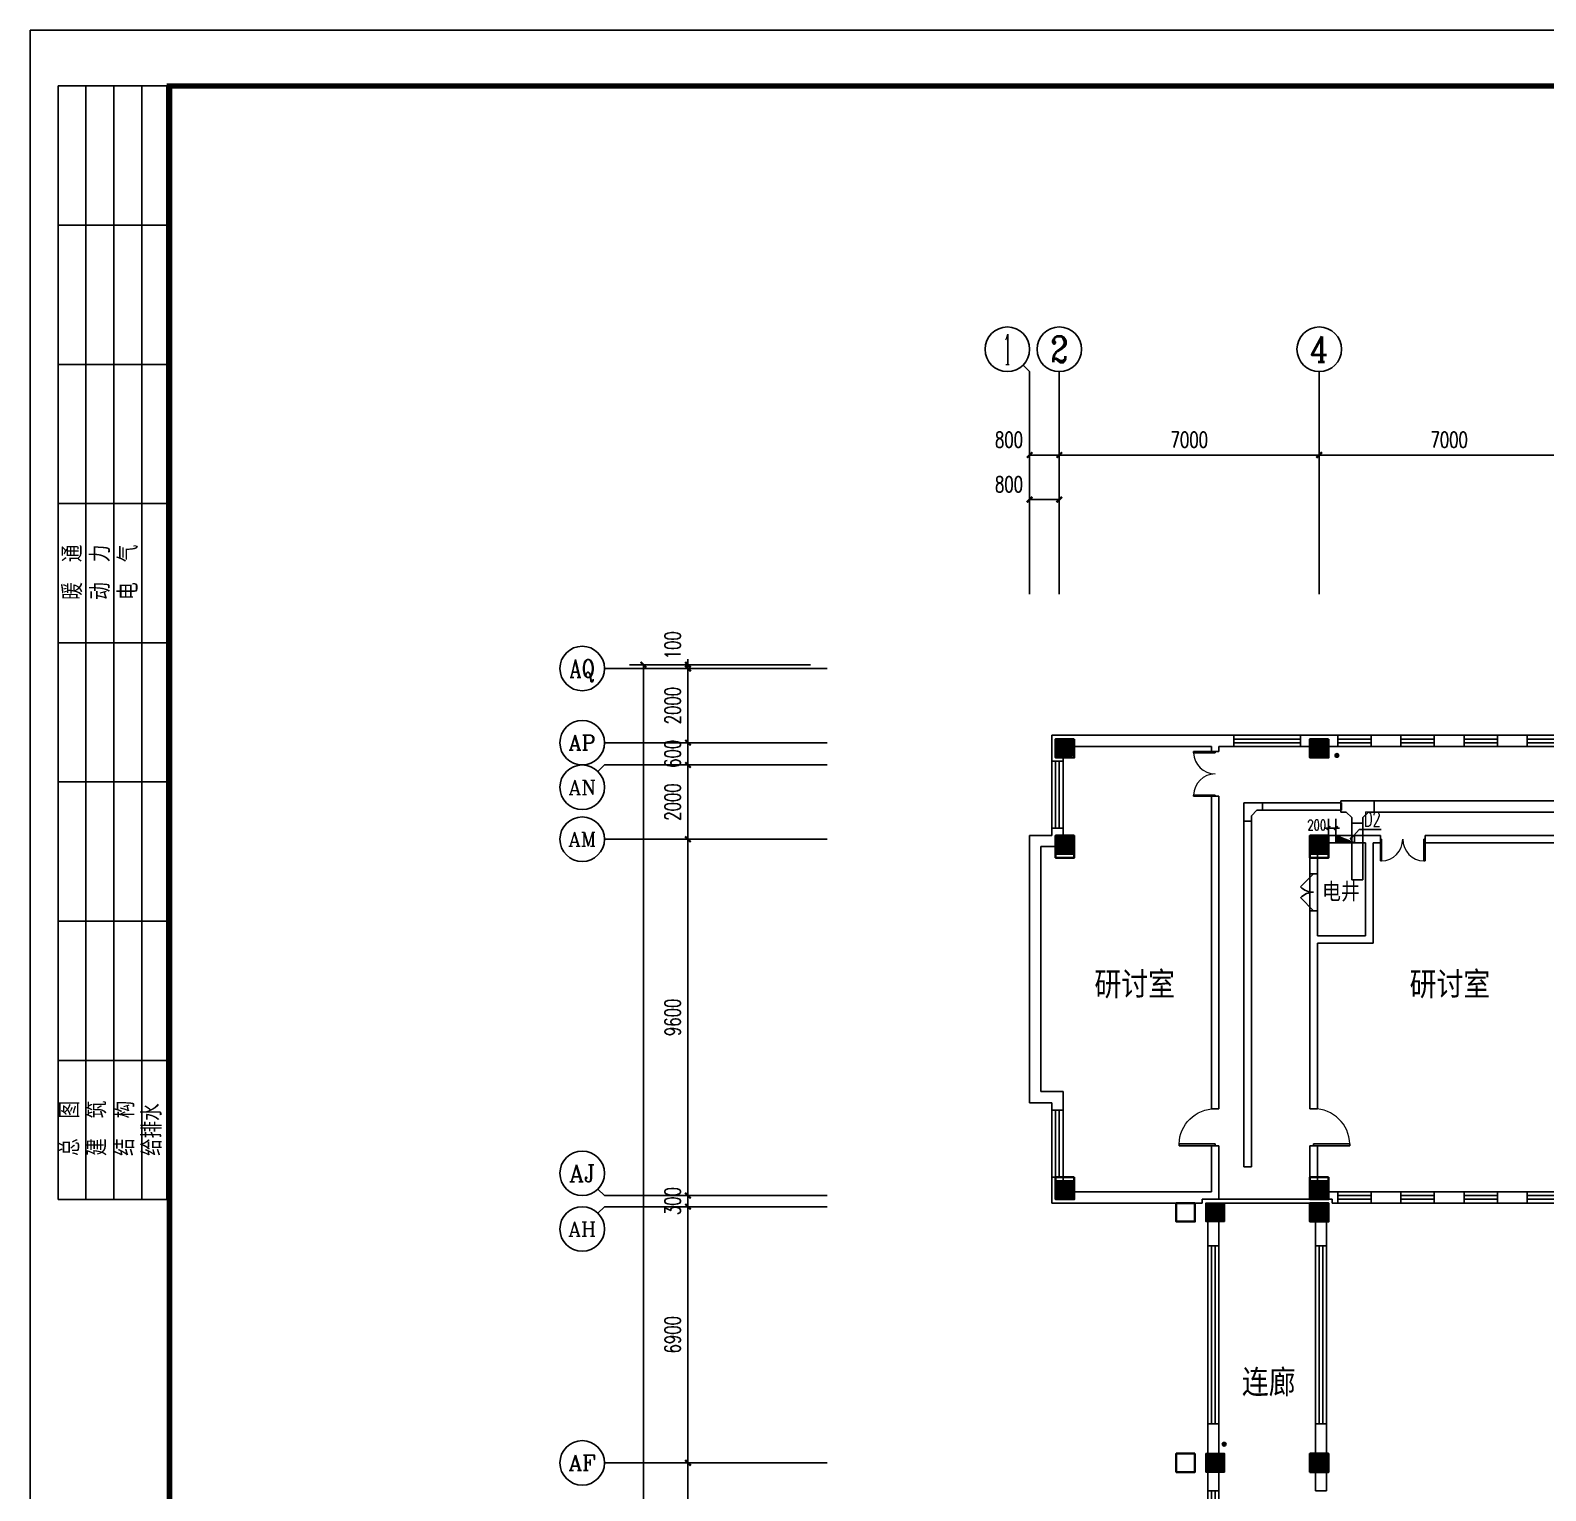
# Model space of a CAD drawing. Extents: x 0 to 302064749, y -59725395 to 1524223.
# Drawn here: x 205279450 to 209361080, y -15407654 to -11473410 of the extents above; entities that cross this region are included whole.
import ezdxf
from ezdxf.enums import TextEntityAlignment as Align

# ---------------------------------------------------------------- set-up
doc = ezdxf.new("R2010")
doc.units = 0
doc.header["$LTSCALE"] = 1000
for name, color, linetype in [('0-底图', 7, 'Continuous'), ('AXIS', 3, 'Continuous'), ('AXIS_TEXT', 7, 'Continuous'), ('BTTK', 7, 'Continuous'), ('CABLETRAY', 4, 'Continuous'), ('COLU', 7, 'Continuous'), ('COLU_HATCH', 251, 'Continuous'), ('DOOR_FIRE', 4, 'Continuous'), ('PUB_TEXT', 7, 'Continuous'), ('PUB_TITLE', 4, 'Continuous'), ('TEXT', 7, 'Continuous'), ('WALL', 2, 'Continuous'), ('WINDOW', 4, 'Continuous'), ('排水', 153, 'Continuous'), ('电洞建筑', 20, 'Continuous'), ('看线', 30, 'Continuous')]:
    doc.layers.add(name, color=color, linetype=linetype)
doc.layers.add('砼柱', color=2, linetype='Continuous', lineweight=35)
doc.styles.add('_TCH_AXIS', font='COMPLEX', dxfattribs={"bigfont": 'GBCBIG'})
doc.styles.add('_TEL_DIM', font='simplex.shx', dxfattribs={"width": 0.8, "height": 3.5, "bigfont": 'gbcbig.shx'})
doc.styles.add('A_DIM_T3', font='simplex.shx', dxfattribs={"width": 0.7, "bigfont": 'gbcbig.shx'})
doc.styles.add('COMPLEX', font='COMPLEX')
doc.styles.add('HZ(TK)', font='geniso.shx', dxfattribs={"width": 0.9, "bigfont": 'hztxt.shx'})
doc.styles.get("Standard").update_dxf_attribs({"font": 'geniso.shx', "bigfont": 'hztxt.shx'})
doc.dimstyles.new('_TCH_ARCH&&100', dxfattribs={"dimtxt": 280, "dimasz": 100, "dimexe": 250, "dimexo": 300, "dimgap": 135, "dimtad": 1, "dimdec": 0, "dimzin": 0, "dimdsep": 46, "dimtxsty": 'A_DIM_T3', "dimblk": 'ARCHTICK', "dimcen": 0.09, "dimclrt": 7, "dimazin": 2, "dimtfac": 1, "dimtdec": 0, "dimtix": 1, "dimtmove": 2, "dimatfit": 3, "dimfxl": 150, "dimtolj": 1, "dimtzin": 0, "dimarcsym": 0})
doc.dimstyles.new('_TCH_ARCH&&150', dxfattribs={"dimtxt": 420, "dimasz": 150, "dimexe": 375, "dimexo": 450, "dimgap": 202.5, "dimtad": 1, "dimdec": 0, "dimzin": 0, "dimdsep": 46, "dimtxsty": 'A_DIM_T3', "dimblk": 'ARCHTICK', "dimcen": 0.09, "dimclrt": 7, "dimazin": 2, "dimtfac": 1, "dimtdec": 0, "dimtix": 1, "dimtmove": 2, "dimatfit": 3, "dimfxl": 150, "dimtolj": 1, "dimtzin": 0, "dimarcsym": 0})

# ---------------------------------------------------------------- blocks, each defined once
blk = doc.blocks.new('vhtemplate_2020年新竖式图框_A0')
at = {"layer": 'PUB_TITLE'}
for p, q in [((5, 631), (5, 831)), ((5, 831), (25, 831)), ((10, 831), (10, 631)), ((15, 831), (15, 631)), ((20, 831), (20, 631)), ((24.5, 831), (24.5, 631)), ((25, 831), (25, 631)), ((25, 806), (5, 806)), ((25, 781), (5, 781)), ((25, 756), (5, 756)), ((25, 731), (5, 731)), ((25, 706), (5, 706)), ((25, 681), (5, 681)), ((25, 656), (5, 656)), ((25, 631), (5, 631))]:
    blk.add_line(p, q, dxfattribs=at)
at = {"layer": 'PUB_TITLE', "color": 7}
blk.add_lwpolyline([(0, 0), (1189, 0), (1189, 841), (0, 841)], close=True, dxfattribs=at)
at = {"layer": 'PUB_TITLE', "const_width": 1}
blk.add_lwpolyline([(25, 10), (1179, 10), (1179, 831), (25, 831)], close=True, dxfattribs=at)
at = {"layer": 'BTTK', "color": 4, "style": 'HZ(TK)', "width": 0.9}
for tag, p in [('合作单位', (1144, 743.5)), ('建设单位', (1144, 209.5)), ('工程名称', (1144, 176.5)), ('子项名称', (1154, 160)), ('图纸名称', (1144, 141))]:
    blk.add_attdef(tag, text='', height=3.5, dxfattribs=at).set_placement(p, align=Align.MIDDLE_CENTER)
for tag, p in [('注册证书号', (1156.5, 309.01)), ('注册印章号', (1156.5, 301.01)), ('设计号', (1154, 193)), ('图别', (1137.75, 34)), ('图号', (1170.25, 34)), ('版本号', (1137.75, 26)), ('日期', (1170.25, 26))]:
    blk.add_attdef(tag, text='', height=3.5, dxfattribs=at).set_placement(p, align=Align.MIDDLE)
at = {"layer": 'PUB_TITLE', "style": 'HZ(TK)', "width": 0.9}
for s, p in [('暖  通', (9.32, 738.72)), ('动  力', (14.32, 738.72)), ('电  气', (19.32, 738.72)), ('总  图', (8.82, 638.84)), ('建  筑', (13.7, 638.84)), ('结  构', (18.7, 638.84)), ('给排水', (23.57, 638.84))]:
    blk.add_text(s, height=3.5, rotation=90, dxfattribs=at).set_placement(p)
blk = doc.blocks.new('ng')
at = {"layer": '排水'}
for p, q in [((345991, 781358), (346091, 781358)), ((346041, 781408), (346041, 781308))]:
    blk.add_line(p, q, dxfattribs=at)
blk.add_circle((346041, 781358), 50, dxfattribs=at)
blk = doc.blocks.new('222222')
at = {"layer": 'COLU_HATCH'}
h = blk.add_hatch(color=256, dxfattribs=at)
h.dxf.hatch_style = 1
h.paths.add_polyline_path([(1243442, 1114141), (1243442, 1114591), (1242992, 1114591), (1242992, 1114141)])
h = blk.add_hatch(color=256, dxfattribs=at)
h.dxf.hatch_style = 1
h.paths.add_polyline_path([(1250317, 1114141), (1250317, 1114591), (1249867, 1114591), (1249867, 1114141)])
h = blk.add_hatch(color=256, dxfattribs=at)
h.dxf.hatch_style = 1
h.paths.add_polyline_path([(1243492, 1111491), (1243492, 1111991), (1242992, 1111991), (1242992, 1111491)])
h = blk.add_hatch(color=256, dxfattribs=at)
h.dxf.hatch_style = 1
h.paths.add_polyline_path([(1250342, 1111491), (1250342, 1111991), (1249842, 1111991), (1249842, 1111491)])
h = blk.add_hatch(color=256, dxfattribs=at)
h.dxf.hatch_style = 1
h.paths.add_polyline_path([(1243492, 1102191), (1243492, 1102691), (1242992, 1102691), (1242992, 1102191)])
h = blk.add_hatch(color=256, dxfattribs=at)
h.dxf.hatch_style = 1
h.paths.add_polyline_path([(1250342, 1102191), (1250342, 1102691), (1249842, 1102691), (1249842, 1102191)])
h = blk.add_hatch(color=256, dxfattribs=at)
h.dxf.hatch_style = 1
h.paths.add_polyline_path([(1247542, 1101591), (1247542, 1102091), (1247042, 1102091), (1247042, 1101591)])
h = blk.add_hatch(color=256, dxfattribs=at)
h.dxf.hatch_style = 1
h.paths.add_polyline_path([(1250342, 1101591), (1250342, 1102091), (1249842, 1102091), (1249842, 1101591)])
h = blk.add_hatch(color=256, dxfattribs=at)
h.dxf.hatch_style = 1
h.paths.add_polyline_path([(1247542, 1094841), (1247542, 1095341), (1247042, 1095341), (1247042, 1094841)])
h = blk.add_hatch(color=256, dxfattribs=at)
h.dxf.hatch_style = 1
h.paths.add_polyline_path([(1250342, 1094841), (1250342, 1095341), (1249842, 1095341), (1249842, 1094841)])
at = {"layer": 'COLU'}
for points in [[(1243442, 1114141), (1243442, 1114591), (1242992, 1114591), (1242992, 1114141)], [(1250317, 1114141), (1250317, 1114591), (1249867, 1114591), (1249867, 1114141)], [(1243492, 1111491), (1243492, 1111991), (1242992, 1111991), (1242992, 1111491)], [(1250342, 1111491), (1250342, 1111991), (1249842, 1111991), (1249842, 1111491)], [(1243492, 1102191), (1243492, 1102691), (1242992, 1102691), (1242992, 1102191)], [(1250342, 1102191), (1250342, 1102691), (1249842, 1102691), (1249842, 1102191)], [(1247542, 1101591), (1247542, 1102091), (1247042, 1102091), (1247042, 1101591)], [(1250342, 1101591), (1250342, 1102091), (1249842, 1102091), (1249842, 1101591)], [(1247542, 1094841), (1247542, 1095341), (1247042, 1095341), (1247042, 1094841)], [(1250342, 1094841), (1250342, 1095341), (1249842, 1095341), (1249842, 1094841)]]:
    blk.add_lwpolyline(points, close=True, dxfattribs=at)
blk = doc.blocks.new('_AXISO')
blk.add_circle((0, 0), 0.5)
at = {"layer": 'AXIS_TEXT', "style": 'COMPLEX', "width": 1.041667}
blk.add_attdef('A', text='', height=0.56, dxfattribs=at).set_placement((-0.25, -0.28), (0.25, -0.28), align=Align.FIT)
blk = doc.blocks.new('sad')
at = {"layer": '砼柱', "lineweight": 35}
for points in [[(2821608, 591356), (2821108, 591356), (2821108, 590856), (2821608, 590856)], [(2828458, 591356), (2827958, 591356), (2827958, 590856), (2828458, 590856)], [(2821608, 588756), (2821108, 588756), (2821108, 588156), (2821608, 588156)], [(2828458, 588756), (2827958, 588756), (2827958, 588156), (2828458, 588156)], [(2821608, 579556), (2821108, 579556), (2821108, 578956), (2821608, 578956)], [(2828458, 579556), (2827958, 579556), (2827958, 578956), (2828458, 578956)], [(2824858, 578856), (2824358, 578856), (2824358, 578356), (2824858, 578356)], [(2828458, 578856), (2827958, 578856), (2827958, 578356), (2828458, 578356)], [(2824858, 572106), (2824358, 572106), (2824358, 571606), (2824858, 571606)], [(2828458, 572106), (2827958, 572106), (2827958, 571606), (2828458, 571606)]]:
    blk.add_lwpolyline(points, close=True, dxfattribs=at)
blk = doc.blocks.new('A$C70683537')
at = {"layer": 'TEXT'}
blk.add_blockref('sad', (-2821208, -503056), dxfattribs=at)
blk = doc.blocks.new('_ArchTick')
at = {"color": 0, "linetype": 'ByBlock', "const_width": 0.4}
blk.add_lwpolyline([(-0.5, -0.5), (0.5, 0.5)], dxfattribs=at)
blk = doc.blocks.new('*D792')
at = {"layer": 'AXIS', "color": 0, "lineweight": -2, "transparency": 16777216}
for p, q in [((1061411, -98025), (1061411, -95768)), ((1062211, -98025), (1062211, -95768)), ((1061411, -96143), (1062211, -96143))]:
    blk.add_line(p, q, dxfattribs=at)
at = {"layer": 'Defpoints', "color": 0, "transparency": 16777216}
for p in [(1062211, -96143), (1061411, -98475), (1062211, -98475)]:
    blk.add_point(p, dxfattribs=at)
at = {"layer": 'AXIS', "color": 0, "lineweight": -2, "transparency": 16777216, "xscale": 150, "yscale": 150, "zscale": 150, "rotation": 180}
blk.add_blockref('_ArchTick', (1061411, -96143), dxfattribs=at)
at = {"layer": 'AXIS', "color": 0, "lineweight": -2, "transparency": 16777216, "xscale": 150, "yscale": 150, "zscale": 150}
blk.add_blockref('_ArchTick', (1062211, -96143), dxfattribs=at)
at = {"layer": 'AXIS', "color": 7, "transparency": 16777216, "insert": (1060856, -95731), "char_height": 420, "attachment_point": 5, "style": 'A_DIM_T3'}
blk.add_mtext('\\A1;800', dxfattribs=at)
blk = doc.blocks.new('*D809')
at = {"layer": 'AXIS', "color": 0, "lineweight": -2, "transparency": 16777216}
for p, q in [((1055509, -122093), (1051834, -122093)), ((1052209, -128393), (1052209, -122093)), ((1055509, -128393), (1051834, -128393))]:
    blk.add_line(p, q, dxfattribs=at)
at = {"layer": 'Defpoints', "color": 0, "transparency": 16777216}
for p in [(1052209, -122093), (1055959, -122093), (1055959, -128393)]:
    blk.add_point(p, dxfattribs=at)
at = {"layer": 'AXIS', "color": 0, "lineweight": -2, "transparency": 16777216, "xscale": 150, "yscale": 150, "zscale": 150}
for p, rotation in [((1052209, -122093), 90), ((1052209, -128393), 270)]:
    blk.add_blockref('_ArchTick', p, dxfattribs=dict(at, rotation=rotation))
at = {"layer": 'AXIS', "color": 7, "transparency": 16777216, "insert": (1051797, -125243), "char_height": 420, "attachment_point": 5, "rotation": 90, "style": 'A_DIM_T3'}
blk.add_mtext('\\A1;6300', dxfattribs=at)
blk = doc.blocks.new('*D810')
at = {"layer": 'AXIS', "color": 0, "lineweight": -2, "transparency": 16777216}
for p, q in [((1055509, -115193), (1051834, -115193)), ((1052209, -122093), (1052209, -115193)), ((1055509, -122093), (1051834, -122093))]:
    blk.add_line(p, q, dxfattribs=at)
at = {"layer": 'Defpoints', "color": 0, "transparency": 16777216}
for p in [(1052209, -115193), (1055959, -115193), (1055959, -122093)]:
    blk.add_point(p, dxfattribs=at)
at = {"layer": 'AXIS', "color": 0, "lineweight": -2, "transparency": 16777216, "xscale": 150, "yscale": 150, "zscale": 150}
for p, rotation in [((1052209, -115193), 90), ((1052209, -122093), 270)]:
    blk.add_blockref('_ArchTick', p, dxfattribs=dict(at, rotation=rotation))
at = {"layer": 'AXIS', "color": 7, "transparency": 16777216, "insert": (1051797, -118643), "char_height": 420, "attachment_point": 5, "rotation": 90, "style": 'A_DIM_T3'}
blk.add_mtext('\\A1;6900', dxfattribs=at)
blk = doc.blocks.new('*D811')
at = {"layer": 'AXIS', "color": 0, "lineweight": -2, "transparency": 16777216}
for p, q in [((1055509, -114893), (1051834, -114893)), ((1052209, -114893), (1052209, -114743)), ((1052209, -115193), (1052209, -114893)), ((1055509, -115193), (1051834, -115193)), ((1052209, -115193), (1052209, -115343))]:
    blk.add_line(p, q, dxfattribs=at)
at = {"layer": 'Defpoints', "color": 0, "transparency": 16777216}
for p in [(1052209, -114893), (1055959, -114893), (1055959, -115193)]:
    blk.add_point(p, dxfattribs=at)
at = {"layer": 'AXIS', "color": 0, "lineweight": -2, "transparency": 16777216, "xscale": 150, "yscale": 150, "zscale": 150}
for p, rotation in [((1052209, -114893), 270), ((1052209, -115193), 90)]:
    blk.add_blockref('_ArchTick', p, dxfattribs=dict(at, rotation=rotation))
at = {"layer": 'AXIS', "color": 7, "transparency": 16777216, "insert": (1051797, -115043), "char_height": 420, "attachment_point": 5, "rotation": 90, "style": 'A_DIM_T3'}
blk.add_mtext('\\A1;300', dxfattribs=at)
blk = doc.blocks.new('*D812')
at = {"layer": 'AXIS', "color": 0, "lineweight": -2, "transparency": 16777216}
for p, q in [((1055509, -105293), (1051834, -105293)), ((1052209, -114893), (1052209, -105293)), ((1055509, -114893), (1051834, -114893))]:
    blk.add_line(p, q, dxfattribs=at)
at = {"layer": 'Defpoints', "color": 0, "transparency": 16777216}
for p in [(1052209, -105293), (1055959, -105293), (1055959, -114893)]:
    blk.add_point(p, dxfattribs=at)
at = {"layer": 'AXIS', "color": 0, "lineweight": -2, "transparency": 16777216, "xscale": 150, "yscale": 150, "zscale": 150}
for p, rotation in [((1052209, -105293), 90), ((1052209, -114893), 270)]:
    blk.add_blockref('_ArchTick', p, dxfattribs=dict(at, rotation=rotation))
at = {"layer": 'AXIS', "color": 7, "transparency": 16777216, "insert": (1051797, -110093), "char_height": 420, "attachment_point": 5, "rotation": 90, "style": 'A_DIM_T3'}
blk.add_mtext('\\A1;9600', dxfattribs=at)
blk = doc.blocks.new('*D813')
at = {"layer": 'AXIS', "color": 0, "lineweight": -2, "transparency": 16777216}
for p, q in [((1055509, -103293), (1051834, -103293)), ((1052209, -105293), (1052209, -103293)), ((1055509, -105293), (1051834, -105293))]:
    blk.add_line(p, q, dxfattribs=at)
at = {"layer": 'Defpoints', "color": 0, "transparency": 16777216}
for p in [(1052209, -103293), (1055959, -103293), (1055959, -105293)]:
    blk.add_point(p, dxfattribs=at)
at = {"layer": 'AXIS', "color": 0, "lineweight": -2, "transparency": 16777216, "xscale": 150, "yscale": 150, "zscale": 150}
for p, rotation in [((1052209, -103293), 90), ((1052209, -105293), 270)]:
    blk.add_blockref('_ArchTick', p, dxfattribs=dict(at, rotation=rotation))
at = {"layer": 'AXIS', "color": 7, "transparency": 16777216, "insert": (1051797, -104293), "char_height": 420, "attachment_point": 5, "rotation": 90, "style": 'A_DIM_T3'}
blk.add_mtext('\\A1;2000', dxfattribs=at)
blk = doc.blocks.new('*D814')
at = {"layer": 'AXIS', "color": 0, "lineweight": -2, "transparency": 16777216}
for p, q in [((1055509, -102693), (1051834, -102693)), ((1052209, -102693), (1052209, -102543)), ((1052209, -103293), (1052209, -102693)), ((1055509, -103293), (1051834, -103293)), ((1052209, -103293), (1052209, -103443))]:
    blk.add_line(p, q, dxfattribs=at)
at = {"layer": 'Defpoints', "color": 0, "transparency": 16777216}
for p in [(1052209, -102693), (1055959, -102693), (1055959, -103293)]:
    blk.add_point(p, dxfattribs=at)
at = {"layer": 'AXIS', "color": 0, "lineweight": -2, "transparency": 16777216, "xscale": 150, "yscale": 150, "zscale": 150}
for p, rotation in [((1052209, -102693), 270), ((1052209, -103293), 90)]:
    blk.add_blockref('_ArchTick', p, dxfattribs=dict(at, rotation=rotation))
at = {"layer": 'AXIS', "color": 7, "transparency": 16777216, "insert": (1051797, -102993), "char_height": 420, "attachment_point": 5, "rotation": 90, "style": 'A_DIM_T3'}
blk.add_mtext('\\A1;600', dxfattribs=at)
blk = doc.blocks.new('*D815')
at = {"layer": 'AXIS', "color": 0, "lineweight": -2, "transparency": 16777216}
for p, q in [((1055509, -100693), (1051834, -100693)), ((1052209, -102693), (1052209, -100693)), ((1055509, -102693), (1051834, -102693))]:
    blk.add_line(p, q, dxfattribs=at)
at = {"layer": 'Defpoints', "color": 0, "transparency": 16777216}
for p in [(1052209, -100693), (1055959, -100693), (1055959, -102693)]:
    blk.add_point(p, dxfattribs=at)
at = {"layer": 'AXIS', "color": 0, "lineweight": -2, "transparency": 16777216, "xscale": 150, "yscale": 150, "zscale": 150}
for p, rotation in [((1052209, -100693), 90), ((1052209, -102693), 270)]:
    blk.add_blockref('_ArchTick', p, dxfattribs=dict(at, rotation=rotation))
at = {"layer": 'AXIS', "color": 7, "transparency": 16777216, "insert": (1051797, -101693), "char_height": 420, "attachment_point": 5, "rotation": 90, "style": 'A_DIM_T3'}
blk.add_mtext('\\A1;2000', dxfattribs=at)
blk = doc.blocks.new('*D816')
at = {"layer": 'AXIS', "color": 0, "lineweight": -2, "transparency": 16777216}
for p, q in [((1055509, -100593), (1051834, -100593)), ((1055509, -100693), (1051834, -100693)), ((1052209, -100593), (1052209, -100443)), ((1052209, -100693), (1052209, -100593)), ((1052209, -100693), (1052209, -100843))]:
    blk.add_line(p, q, dxfattribs=at)
at = {"layer": 'Defpoints', "color": 0, "transparency": 16777216}
for p in [(1052209, -100593), (1055959, -100593), (1055959, -100693)]:
    blk.add_point(p, dxfattribs=at)
at = {"layer": 'AXIS', "color": 0, "lineweight": -2, "transparency": 16777216, "xscale": 150, "yscale": 150, "zscale": 150}
for p, rotation in [((1052209, -100593), 270), ((1052209, -100693), 90)]:
    blk.add_blockref('_ArchTick', p, dxfattribs=dict(at, rotation=rotation))
at = {"layer": 'AXIS', "color": 7, "transparency": 16777216, "insert": (1051797, -100068), "char_height": 420, "attachment_point": 5, "rotation": 90, "style": 'A_DIM_T3'}
blk.add_mtext('\\A1;100', dxfattribs=at)
blk = doc.blocks.new('*D817')
at = {"layer": 'AXIS', "color": 0, "lineweight": -2, "transparency": 16777216}
for p, q in [((1055509, -100593), (1050634, -100593)), ((1051009, -190993), (1051009, -100593)), ((1055509, -190993), (1050634, -190993))]:
    blk.add_line(p, q, dxfattribs=at)
at = {"layer": 'Defpoints', "color": 0, "transparency": 16777216}
for p in [(1051009, -100593), (1055959, -100593), (1055959, -190993)]:
    blk.add_point(p, dxfattribs=at)
at = {"layer": 'AXIS', "color": 0, "lineweight": -2, "transparency": 16777216, "xscale": 150, "yscale": 150, "zscale": 150}
for p, rotation in [((1051009, -100593), 90), ((1051009, -190993), 270)]:
    blk.add_blockref('_ArchTick', p, dxfattribs=dict(at, rotation=rotation))
at = {"layer": 'AXIS', "color": 7, "transparency": 16777216, "insert": (1050597, -145793), "char_height": 420, "attachment_point": 5, "rotation": 90, "style": 'A_DIM_T3'}
blk.add_mtext('\\A1;90400', dxfattribs=at)
blk = doc.blocks.new('*D860')
at = {"layer": 'AXIS', "color": 0, "lineweight": -2, "transparency": 16777216}
for p, q in [((1061411, -98243), (1061411, -94568)), ((1062211, -98243), (1062211, -94568)), ((1061411, -94943), (1062211, -94943))]:
    blk.add_line(p, q, dxfattribs=at)
at = {"layer": 'Defpoints', "color": 0, "transparency": 16777216}
for p in [(1062211, -94943), (1061411, -98693), (1062211, -98693)]:
    blk.add_point(p, dxfattribs=at)
at = {"layer": 'AXIS', "color": 0, "lineweight": -2, "transparency": 16777216, "xscale": 150, "yscale": 150, "zscale": 150, "rotation": 180}
blk.add_blockref('_ArchTick', (1061411, -94943), dxfattribs=at)
at = {"layer": 'AXIS', "color": 0, "lineweight": -2, "transparency": 16777216, "xscale": 150, "yscale": 150, "zscale": 150}
blk.add_blockref('_ArchTick', (1062211, -94943), dxfattribs=at)
at = {"layer": 'AXIS', "color": 7, "transparency": 16777216, "insert": (1060856, -94531), "char_height": 420, "attachment_point": 5, "style": 'A_DIM_T3'}
blk.add_mtext('\\A1;800', dxfattribs=at)
blk = doc.blocks.new('*D861')
at = {"layer": 'AXIS', "color": 0, "lineweight": -2, "transparency": 16777216}
for p, q in [((1062211, -98243), (1062211, -94568)), ((1069211, -98243), (1069211, -94568)), ((1062211, -94943), (1069211, -94943))]:
    blk.add_line(p, q, dxfattribs=at)
at = {"layer": 'Defpoints', "color": 0, "transparency": 16777216}
for p in [(1069211, -94943), (1062211, -98693), (1069211, -98693)]:
    blk.add_point(p, dxfattribs=at)
at = {"layer": 'AXIS', "color": 0, "lineweight": -2, "transparency": 16777216, "xscale": 150, "yscale": 150, "zscale": 150, "rotation": 180}
blk.add_blockref('_ArchTick', (1062211, -94943), dxfattribs=at)
at = {"layer": 'AXIS', "color": 0, "lineweight": -2, "transparency": 16777216, "xscale": 150, "yscale": 150, "zscale": 150}
blk.add_blockref('_ArchTick', (1069211, -94943), dxfattribs=at)
at = {"layer": 'AXIS', "color": 7, "transparency": 16777216, "insert": (1065711, -94531), "char_height": 420, "attachment_point": 5, "style": 'A_DIM_T3'}
blk.add_mtext('\\A1;7000', dxfattribs=at)
blk = doc.blocks.new('*D862')
at = {"layer": 'AXIS', "color": 0, "lineweight": -2, "transparency": 16777216}
for p, q in [((1069211, -98243), (1069211, -94568)), ((1076211, -98243), (1076211, -94568)), ((1069211, -94943), (1076211, -94943))]:
    blk.add_line(p, q, dxfattribs=at)
at = {"layer": 'Defpoints', "color": 0, "transparency": 16777216}
for p in [(1076211, -94943), (1069211, -98693), (1076211, -98693)]:
    blk.add_point(p, dxfattribs=at)
at = {"layer": 'AXIS', "color": 0, "lineweight": -2, "transparency": 16777216, "xscale": 150, "yscale": 150, "zscale": 150, "rotation": 180}
blk.add_blockref('_ArchTick', (1069211, -94943), dxfattribs=at)
at = {"layer": 'AXIS', "color": 0, "lineweight": -2, "transparency": 16777216, "xscale": 150, "yscale": 150, "zscale": 150}
blk.add_blockref('_ArchTick', (1076211, -94943), dxfattribs=at)
at = {"layer": 'AXIS', "color": 7, "transparency": 16777216, "insert": (1072711, -94531), "char_height": 420, "attachment_point": 5, "style": 'A_DIM_T3'}
blk.add_mtext('\\A1;7000', dxfattribs=at)
blk = doc.blocks.new('$WINLIB2D$00000001')
at = {"color": 0}
for points in [[(-0.5, 0.5), (-0.5, -0.5)], [(-0.5, 0.5), (0.5, 0.5)], [(0.5, -0.5), (0.5, 0.5)], [(0.5, 0.1667), (-0.5, 0.1667)], [(0.5, -0.1667), (-0.5, -0.1667)], [(-0.5, -0.5), (0.5, -0.5)]]:
    blk.add_lwpolyline(points, dxfattribs=at)
blk = doc.blocks.new('$DorLib2D$00000116')
at = {"color": 0}
for p, q in [((-0.5, 0), (-0.146, 0.354)), ((0.5, 0), (0.146, 0.354))]:
    blk.add_line(p, q, dxfattribs=at)
for centre, start, end in [((-0.5, 0), 0, 45), ((0.5, 0), 135, 180)]:
    blk.add_arc(centre, 0.5, start, end, dxfattribs=at)
blk = doc.blocks.new('$DorLib2D$00000002')
for p, q in [((-0.5, 0), (-0.5, 0.4875)), ((-0.475, 0.4875), (-0.5, 0.4875)), ((-0.475, 0), (-0.475, 0.4875)), ((0.475, 0), (0.475, 0.4875)), ((0.475, 0.4875), (0.5, 0.4875)), ((0.5, 0), (0.5, 0.4875)), ((-0.5, 0), (-0.475, 0)), ((0.5, 0), (0.475, 0))]:
    blk.add_line(p, q)
at = {"lineweight": 13}
for centre, start, end in [((-0.4875, 0), 0, 88.53072), ((0.4875, 0), 91.46928, 180)]:
    blk.add_arc(centre, 0.4875, start, end, dxfattribs=at)
blk = doc.blocks.new('$DorLib2D$00000001')
for p, q in [((0.45, 0.975), (0.5, 0.975)), ((0.45, 0), (0.45, 0.975)), ((0.5, 0), (0.5, 0.975)), ((0.5, 0), (0.45, 0))]:
    blk.add_line(p, q)
at = {"lineweight": 13}
blk.add_arc((0.475, 0), 0.975, 91.4693, 180, dxfattribs=at)
blk = doc.blocks.new('*D1111')
at = {"layer": 'Defpoints', "color": 0, "transparency": 16777216}
for p in [(2067058, -135775), (2066858, -136475), (2067058, -136475)]:
    blk.add_point(p, dxfattribs=at)
at = {"layer": '电洞建筑', "color": 0, "lineweight": -2, "transparency": 16777216}
for p, q in [((2066858, -135775), (2066758, -135775)), ((2066858, -136175), (2066858, -135525)), ((2066858, -135775), (2067058, -135775)), ((2067058, -136175), (2067058, -135525)), ((2067058, -135775), (2067158, -135775))]:
    blk.add_line(p, q, dxfattribs=at)
at = {"layer": '电洞建筑', "color": 0, "lineweight": -2, "transparency": 16777216, "xscale": 100, "yscale": 100, "zscale": 100}
blk.add_blockref('_ArchTick', (2066858, -135775), dxfattribs=at)
at = {"layer": '电洞建筑', "color": 0, "lineweight": -2, "transparency": 16777216, "xscale": 100, "yscale": 100, "zscale": 100, "rotation": 180}
blk.add_blockref('_ArchTick', (2067058, -135775), dxfattribs=at)
at = {"layer": '电洞建筑', "color": 7, "transparency": 16777216, "insert": (2066542, -135694), "char_height": 280, "attachment_point": 5, "style": 'A_DIM_T3'}
blk.add_mtext('\\A1;200', dxfattribs=at)
blk = doc.blocks.new('jgfjh')
at = {"layer": 'AXIS'}
for p, q in [((1061235.6, -92517.7), (1061411.3, -92693.4)), ((1061411.3, -98693.4), (1061411.3, -92693.4)), ((1062211.3, -98693.4), (1062211.3, -92693.4)), ((1069211.3, -98693.4), (1069211.3, -92693.4)), ((1055959.5, -100693.4), (1049959.5, -100693.4)), ((1055959.5, -102693.4), (1049959.5, -102693.4)), ((1049783.8, -103469.1), (1049959.5, -103293.4)), ((1055959.5, -103293.4), (1049959.5, -103293.4)), ((1055959.5, -105293.4), (1049959.5, -105293.4)), ((1049783.8, -114717.7), (1049959.5, -114893.4)), ((1055959.5, -114893.4), (1049959.5, -114893.4)), ((1049783.8, -115369.1), (1049959.5, -115193.4)), ((1055959.5, -115193.4), (1049959.5, -115193.4)), ((1055959.5, -122093.4), (1049959.5, -122093.4))]:
    blk.add_line(p, q, dxfattribs=at)
at = {"layer": 'DOOR_FIRE'}
for p, q in [((1068961.3, -106221.1), (1068961.3, -107221.1)), ((1069161.3, -106221.1), (1069161.3, -107221.1))]:
    blk.add_line(p, q, dxfattribs=at)
at = {"layer": 'WALL'}
for p, q in [((1062011.3, -102493.4), (1066411.3, -102493.4)), ((1062011.3, -102493.4), (1062011.3, -103193.4)), ((1062311.3, -102793.4), (1066311.3, -102793.4)), ((1062311.3, -103193.4), (1062311.3, -102793.4)), ((1066311.3, -102793.4), (1066311.3, -102933.4)), ((1066911.3, -102493.4), (1066411.3, -102493.4)), ((1066511.3, -102793.4), (1066911.3, -102793.4)), ((1066511.3, -102933.4), (1066511.3, -102793.4)), ((1066911.3, -102793.4), (1066911.3, -102493.4)), ((1069711.3, -102493.4), (1068711.3, -102493.4)), ((1068711.3, -102493.4), (1068711.3, -102793.4)), ((1068711.3, -102793.4), (1069711.3, -102793.4)), ((1069711.3, -102793.4), (1069711.3, -102493.4)), ((1071411.3, -102493.4), (1070611.3, -102493.4)), ((1070611.3, -102493.4), (1070611.3, -102793.4)), ((1070611.3, -102793.4), (1071411.3, -102793.4)), ((1071411.3, -102793.4), (1071411.3, -102493.4)), ((1073111.3, -102493.4), (1072311.3, -102493.4)), ((1072311.3, -102493.4), (1072311.3, -102793.4)), ((1072311.3, -102793.4), (1073111.3, -102793.4)), ((1073111.3, -102793.4), (1073111.3, -102493.4)), ((1074811.3, -102493.4), (1074011.3, -102493.4)), ((1074011.3, -102493.4), (1074011.3, -102793.4)), ((1074011.3, -102793.4), (1074811.3, -102793.4)), ((1074811.3, -102793.4), (1074811.3, -102493.4)), ((1062011.3, -103193.4), (1062311.3, -103193.4)), ((1066311.3, -102933.4), (1066511.3, -102933.4)), ((1066311.3, -104133.4), (1066311.3, -112553.4)), ((1066511.3, -104133.4), (1066311.3, -104133.4)), ((1066511.3, -112553.4), (1066511.3, -104133.4)), ((1062011.3, -105193.4), (1061411.3, -105193.4)), ((1061411.3, -105193.4), (1061411.3, -112393.4)), ((1062311.3, -104993.4), (1062011.3, -104993.4)), ((1062011.3, -104993.4), (1062011.3, -105193.4)), ((1062311.3, -105493.4), (1062311.3, -104993.4)), ((1069011.3, -105193.4), (1069061.3, -105193.4)), ((1069011.3, -105193.4), (1069011.3, -105393.4)), ((1069061.3, -105193.4), (1070561.3, -105193.4)), ((1070861.3, -105193.4), (1070561.3, -105193.4)), ((1070861.3, -105393.4), (1070861.3, -105193.4)), ((1076311.3, -105193.4), (1072061.3, -105193.4)), ((1072061.3, -105193.4), (1072061.3, -105393.4)), ((1062311.3, -105493.4), (1061711.3, -105493.4)), ((1061711.3, -105493.4), (1061711.3, -112093.4)), ((1069011.3, -105393.4), (1068961.3, -105393.4)), ((1068961.3, -105393.4), (1068961.3, -106221.1)), ((1069161.3, -106221.1), (1069161.3, -105393.4)), ((1069161.3, -105393.4), (1070461.3, -105393.4)), ((1070461.3, -105393.4), (1070461.3, -107893.4)), ((1070661.3, -105393.4), (1070661.3, -108093.4)), ((1070661.3, -105393.4), (1070861.3, -105393.4)), ((1072061.3, -105393.4), (1076111.3, -105393.4)), ((1068961.3, -106221.1), (1069161.3, -106221.1)), ((1069161.3, -107221.1), (1068961.3, -107221.1)), ((1068961.3, -107221.1), (1068961.3, -107993.4)), ((1069161.3, -107893.4), (1069161.3, -107221.1)), ((1068961.3, -107993.4), (1068961.3, -112553.4)), ((1069161.3, -107893.4), (1070461.3, -107893.4)), ((1069161.3, -112553.4), (1069161.3, -108093.4)), ((1069161.3, -108093.4), (1070661.3, -108093.4)), ((1061711.3, -112093.4), (1062311.3, -112093.4)), ((1062311.3, -112593.4), (1062311.3, -112093.4)), ((1061411.3, -112393.4), (1062011.3, -112393.4)), ((1062011.3, -112393.4), (1062011.3, -112593.4)), ((1062011.3, -112593.4), (1062311.3, -112593.4)), ((1066311.3, -112553.4), (1066511.3, -112553.4)), ((1068961.3, -112553.4), (1069161.3, -112553.4)), ((1066511.3, -113553.4), (1066311.3, -113553.4)), ((1066311.3, -113553.4), (1066311.3, -114793.4)), ((1066511.3, -114993.4), (1066511.3, -113553.4)), ((1069161.3, -113553.4), (1068961.3, -113553.4)), ((1068961.3, -113553.4), (1068961.3, -114993.4)), ((1069161.3, -114793.4), (1069161.3, -113553.4)), ((1062311.3, -114393.4), (1062011.3, -114393.4)), ((1062011.3, -114393.4), (1062011.3, -115093.4)), ((1062311.3, -114793.4), (1062311.3, -114393.4)), ((1062011.3, -115093.4), (1066061.3, -115093.4)), ((1062311.3, -114793.4), (1066061.3, -114793.4)), ((1066061.3, -114793.4), (1066311.3, -114793.4)), ((1066061.3, -115093.4), (1066061.3, -114993.4)), ((1066061.3, -114993.4), (1066511.3, -114993.4)), ((1069561.3, -114993.4), (1068961.3, -114993.4)), ((1069561.3, -114793.4), (1069161.3, -114793.4)), ((1069711.3, -114793.4), (1069561.3, -114793.4)), ((1069561.3, -114993.4), (1069561.3, -115093.4)), ((1069561.3, -115093.4), (1069711.3, -115093.4)), ((1069711.3, -115093.4), (1069711.3, -114793.4)), ((1071411.3, -114793.4), (1070611.3, -114793.4)), ((1070611.3, -114793.4), (1070611.3, -115093.4)), ((1070611.3, -115093.4), (1071411.3, -115093.4)), ((1071411.3, -115093.4), (1071411.3, -114793.4)), ((1073111.3, -114793.4), (1072311.3, -114793.4)), ((1072311.3, -114793.4), (1072311.3, -115093.4)), ((1072311.3, -115093.4), (1073111.3, -115093.4)), ((1073111.3, -115093.4), (1073111.3, -114793.4)), ((1074811.3, -114793.4), (1074011.3, -114793.4)), ((1074011.3, -114793.4), (1074011.3, -115093.4)), ((1074011.3, -115093.4), (1074811.3, -115093.4)), ((1074811.3, -115093.4), (1074811.3, -114793.4)), ((1066211.3, -115393.4), (1066211.3, -116243.4)), ((1066511.3, -115393.4), (1066211.3, -115393.4)), ((1066511.3, -116243.4), (1066511.3, -115393.4)), ((1069111.3, -115293.4), (1069111.3, -116243.4)), ((1069411.3, -115293.4), (1069111.3, -115293.4)), ((1069411.3, -116243.4), (1069411.3, -115293.4)), ((1066211.3, -116243.4), (1066511.3, -116243.4)), ((1069111.3, -116243.4), (1069411.3, -116243.4)), ((1066211.3, -121043.4), (1066211.3, -122843.4)), ((1066511.3, -121043.4), (1066211.3, -121043.4)), ((1066511.3, -122843.4), (1066511.3, -121043.4)), ((1069111.3, -121043.4), (1069111.3, -122843.4)), ((1069411.3, -121043.4), (1069111.3, -121043.4)), ((1069411.3, -122843.4), (1069411.3, -121043.4)), ((1066211.3, -122843.4), (1066511.3, -122843.4)), ((1069111.3, -122843.4), (1069411.3, -122843.4))]:
    blk.add_line(p, q, dxfattribs=at)
at = {"layer": '看线'}
for p, q in [((1066511.3, -114993.4), (1068961.3, -114993.4)), ((1066661.3, -115093.4), (1068961.3, -115093.4))]:
    blk.add_line(p, q, dxfattribs=at)
for name, p in [('222222', (-180880.7, -1217184.4)), ('A$C70683537', (1062211.3, -190893.4))]:
    blk.add_blockref(name, p)
at = {"layer": 'AXIS'}
ref = blk.add_blockref('_AXISO', (1060811.3, -92093.4), dxfattribs=dict(at, xscale=1200, yscale=1200, zscale=1200))
ref.add_attrib('A', '1', dxfattribs={"layer": 'AXIS_TEXT', "height": 817.2, "style": '_TCH_AXIS', "width": 0.555556}).set_placement((1060714, -92502), (1060908.6, -92502), align=Align.FIT)
ref = blk.add_blockref('_AXISO', (1062211.3, -92093.4), dxfattribs=dict(at, xscale=1200, yscale=1200, zscale=1200))
ref.add_attrib('A', '2', dxfattribs={"layer": 'AXIS_TEXT', "height": 698.9, "style": '_TCH_AXIS'}).set_placement((1061978.3, -92442.9), (1062444.3, -92442.9), align=Align.FIT)
ref = blk.add_blockref('_AXISO', (1069211.3, -92093.4), dxfattribs=dict(at, xscale=1200, yscale=1200, zscale=1200))
ref.add_attrib('A', '4', dxfattribs={"layer": 'AXIS_TEXT', "height": 683.5, "style": '_TCH_AXIS', "width": 0.9375}).set_placement((1068967.2, -92435.2), (1069455.4, -92435.2), align=Align.FIT)
ref = blk.add_blockref('_AXISO', (1049359.5, -100693.4), dxfattribs=dict(at, xscale=1200, yscale=1200, zscale=1200))
ref.add_attrib('A', 'AQ', dxfattribs={"layer": 'AXIS_TEXT', "height": 482.95, "style": '_TCH_AXIS', "width": 0.807692}).set_placement((1049015.9, -100934.9), (1049703.1, -100934.9), align=Align.FIT)
ref = blk.add_blockref('_AXISO', (1049359.5, -102693.4), dxfattribs=dict(at, xscale=1200, yscale=1200, zscale=1200))
ref.add_attrib('A', 'AP', dxfattribs={"layer": 'AXIS_TEXT', "height": 406.3, "style": '_TCH_AXIS'}).set_placement((1048991.9, -102896.5), (1049727.1, -102896.5), align=Align.FIT)
ref = blk.add_blockref('_AXISO', (1049359.5, -103893.4), dxfattribs=dict(at, xscale=1200, yscale=1200, zscale=1200))
ref.add_attrib('A', 'AN', dxfattribs={"layer": 'AXIS_TEXT', "height": 390.46, "style": '_TCH_AXIS'}).set_placement((1048987.6, -104088.6), (1049731.4, -104088.6), align=Align.FIT)
ref = blk.add_blockref('_AXISO', (1049359.5, -105293.4), dxfattribs=dict(at, xscale=1200, yscale=1200, zscale=1200))
ref.add_attrib('A', 'AM', dxfattribs={"layer": 'AXIS_TEXT', "height": 375.66, "style": '_TCH_AXIS'}).set_placement((1048983.8, -105481.2), (1049735.2, -105481.2), align=Align.FIT)
ref = blk.add_blockref('_AXISO', (1049359.5, -114293.4), dxfattribs=dict(at, xscale=1200, yscale=1200, zscale=1200))
ref.add_attrib('A', 'AJ', dxfattribs={"layer": 'AXIS_TEXT', "height": 460.87, "style": '_TCH_AXIS'}).set_placement((1049008.4, -114523.8), (1049710.6, -114523.8), align=Align.FIT)
ref = blk.add_blockref('_AXISO', (1049359.5, -115793.4), dxfattribs=dict(at, xscale=1200, yscale=1200, zscale=1200))
ref.add_attrib('A', 'AH', dxfattribs={"layer": 'AXIS_TEXT', "height": 382.94, "style": '_TCH_AXIS'}).set_placement((1048985.7, -115984.9), (1049733.3, -115984.9), align=Align.FIT)
ref = blk.add_blockref('_AXISO', (1049359.5, -122093.4), dxfattribs=dict(at, xscale=1200, yscale=1200, zscale=1200))
ref.add_attrib('A', 'AF', dxfattribs={"layer": 'AXIS_TEXT', "height": 414.63, "style": '_TCH_AXIS'}).set_placement((1048994.2, -122300.7), (1049724.8, -122300.7), align=Align.FIT)
at = {"layer": 'DOOR_FIRE', "xscale": -1000, "yscale": -1000, "zscale": 200, "rotation": 270.000000000394}
blk.add_blockref('$DorLib2D$00000116', (1069061.3, -106721.1), dxfattribs=at)
at = {"layer": 'WINDOW'}
for name, p, xscale, yscale, zscale, rotation in [('$WINLIB2D$00000001', (1067811.3, -102643.4), -1800, -300, 300, 1.639352653626247e-08), ('$WINLIB2D$00000001', (1070161.3, -102643.4), 900, -300, 300, 1.639357967310386e-08), ('$WINLIB2D$00000001', (1071861.3, -102643.4), 900, -300, 300, 1.639357967310386e-08), ('$WINLIB2D$00000001', (1073561.3, -102643.4), 900, -300, 300, 1.639357967310386e-08), ('$WINLIB2D$00000001', (1075261.3, -102643.4), 900, -300, 300, 1.639357967310386e-08), ('$WINLIB2D$00000001', (1062161.3, -104093.4), -1800, -300, 300, 90), ('$DorLib2D$00000002', (1066411.3, -103533.4), -1200, -1200, 200, 270), ('$DorLib2D$00000002', (1071461.3, -105293.4), -1200, -1200, 200, 1.581167197173272e-08), ('$WINLIB2D$00000001', (1062161.3, -113493.4), 1800, 300, 300, 270), ('$DorLib2D$00000001', (1066411.3, -113053.4), 1000, -1000, 200, 270), ('$DorLib2D$00000001', (1069061.3, -113053.4), 1000, 1000, 200, 270.0000000003944), ('$WINLIB2D$00000001', (1070161.3, -114943.4), -900, 300, 300, 1.581199171596381e-08), ('$WINLIB2D$00000001', (1071861.3, -114943.4), 900, 300, 300, 1.58119641583691e-08), ('$WINLIB2D$00000001', (1073561.3, -114943.4), 900, 300, 300, 1.58119641583691e-08), ('$WINLIB2D$00000001', (1075261.3, -114943.4), 900, 300, 300, 1.58119641583691e-08), ('$WINLIB2D$00000001', (1066361.3, -118643.4), 4800, 300, 300, 269.9999999999839), ('$WINLIB2D$00000001', (1069261.3, -118643.4), 4800, -300, 300, 269.9999999999815), ('$WINLIB2D$00000001', (1066361.3, -125243.4), 4800, 300, 300, 269.9999999999839)]:
    blk.add_blockref(name, p, dxfattribs=dict(at, xscale=xscale, yscale=yscale, zscale=zscale, rotation=rotation))
at = {"layer": '排水'}
for p in [(723645.6, -884393.6), (720610.6, -902949.7)]:
    blk.add_blockref('ng', p, dxfattribs=at)
at = {"layer": 'PUB_TEXT'}
for s, height, p in [('电井', 506.38, (1069289.5, -106968.3)), ('研讨室', 723.4, (1063156.7, -109577.5)), ('研讨室', 723.4, (1071645.6, -109577.5)), ('连廊', 723.4, (1067127.8, -120299.2))]:
    blk.add_text(s, height=height, dxfattribs=at).set_placement(p)
at = {"layer": 'AXIS'}
for base, p1, p2, angle, picture, middle in [((1062211.3, -94943.4), (1061411.3, -98693.4), (1062211.3, -98693.4), 0, '*D860', (1060856.3, -94530.9)), ((1062211.3, -96143.4), (1061411.3, -98475.3), (1062211.3, -98475.3), 0, '*D792', (1060856.3, -95730.9)), ((1052209.5, -100593.4), (1055959.5, -100693.4), (1055959.5, -100593.4), 90, '*D816', (1051797, -100068.4))]:
    dim = blk.add_linear_dim(base=base, p1=p1, p2=p2, angle=angle, dimstyle='_TCH_ARCH&&150', dxfattribs=at)
    dim.commit()
    dim.dimension.update_dxf_attribs({"geometry": picture, "text_midpoint": middle, "dimtype": 129})
for p1, p2, distance, picture, middle in [((1062211.3, -98693.4), (1069211.3, -98693.4), 3750, '*D861', (1065711.3, -94530.9)), ((1069211.3, -98693.4), (1076211.3, -98693.4), 3750, '*D862', (1072711.3, -94530.9)), ((1055959.5, -190993.4), (1055959.5, -100593.4), 4950, '*D817', (1050597, -145793.4)), ((1055959.5, -102693.4), (1055959.5, -100693.4), 3750, '*D815', (1051797, -101693.4)), ((1055959.5, -103293.4), (1055959.5, -102693.4), 3750, '*D814', (1051797, -102993.4)), ((1055959.5, -105293.4), (1055959.5, -103293.4), 3750, '*D813', (1051797, -104293.4)), ((1055959.5, -114893.4), (1055959.5, -105293.4), 3750, '*D812', (1051797, -110093.4)), ((1055959.5, -115193.4), (1055959.5, -114893.4), 3750, '*D811', (1051797, -115043.4)), ((1055959.5, -122093.4), (1055959.5, -115193.4), 3750, '*D810', (1051797, -118643.4)), ((1055959.5, -128393.4), (1055959.5, -122093.4), 3750, '*D809', (1051797, -125243.4))]:
    dim = blk.add_aligned_dim(p1=p1, p2=p2, distance=distance, dimstyle='_TCH_ARCH&&150', dxfattribs=at)
    dim.commit()
    dim.dimension.update_dxf_attribs({"geometry": picture, "text_midpoint": middle})
blk = doc.blocks.new('1#教学楼-电提建筑结构')
at = {"layer": '电洞建筑', "ltscale": 2000}
h = blk.add_hatch(color=256, dxfattribs=at)
h.dxf.hatch_style = 1
h.paths.add_polyline_path([(2067557.6, -136175.4), (2067058.1, -135975.4), (2067058.1, -136175.4)])
at = {"layer": 'CABLETRAY'}
for p, q in [((2064581.3, -135592.8), (2064581.3, -135092.8)), ((2064581.3, -135092.8), (2065081.3, -135092.8)), ((2065081.3, -135292.8), (2065081.3, -135092.8)), ((2065081.3, -135092.8), (2067205.5, -135092.8)), ((2065081.3, -135092.8), (2065081.3, -135292.8)), ((2068085.8, -135042.8), (2067185.8, -135042.8)), ((2067185.8, -135042.8), (2067185.8, -135342.8)), ((2067205.5, -135092.8), (2067205.5, -135292.8)), ((2068085.8, -135342.8), (2068085.8, -135042.8)), ((2068085.8, -135042.8), (2082524.8, -135042.8)), ((2068085.8, -135342.8), (2068085.8, -135042.8)), ((2064931.3, -135292.8), (2064781.3, -135442.8)), ((2064781.3, -135442.8), (2064781.3, -135592.8)), ((2065081.3, -135292.8), (2064931.3, -135292.8)), ((2067205.5, -135292.8), (2065081.3, -135292.8)), ((2067185.8, -135342.8), (2067335.8, -135342.8)), ((2067335.8, -135342.8), (2067485.8, -135492.8)), ((2067485.8, -135492.8), (2067485.8, -135642.8)), ((2067785.8, -135492.8), (2067935.8, -135342.8)), ((2067785.8, -135642.8), (2067785.8, -135492.8)), ((2067935.8, -135342.8), (2068085.8, -135342.8)), ((2082524.8, -135342.8), (2068085.8, -135342.8)), ((2064781.3, -135592.8), (2064581.3, -135592.8)), ((2064581.3, -144897.5), (2064581.3, -135592.8)), ((2064581.3, -135592.8), (2064781.3, -135592.8)), ((2064781.3, -135592.8), (2064781.3, -144897.5)), ((2067485.8, -135642.8), (2067785.8, -135642.8)), ((2067485.8, -137168.8), (2067485.8, -135642.8)), ((2067485.8, -135642.8), (2067785.8, -135642.8)), ((2067785.8, -135642.8), (2067785.8, -137168.8)), ((2067785.8, -137168.8), (2067485.8, -137168.8)), ((2064781.3, -144897.5), (2064581.3, -144897.5))]:
    blk.add_line(p, q, dxfattribs=at)
at = {"layer": '电洞建筑'}
blk.add_line((2067469.8, -136057.5), (2067686.9, -135813.5), dxfattribs=at)
at = {"layer": '电洞建筑', "linetype": 'ByBlock'}
blk.add_line((2067686.9, -135813.5), (2068277.4, -135813.5), dxfattribs=at)
at = {"layer": '电洞建筑', "ltscale": 2000}
blk.add_line((2067557.6, -136175.4), (2067058.1, -135975.4), dxfattribs=at)
blk.add_lwpolyline([(2067557.6, -136175.4), (2067557.6, -135975.4), (2067058.1, -135975.4), (2067058.1, -136175.4)], close=True, dxfattribs=at)
at = {"layer": '电洞建筑', "linetype": 'ByBlock', "const_width": 40}
blk.add_lwpolyline([(2067483.2, -136072.3, 1), (2067456.4, -136042.6, 1)], format="xyb", close=True, dxfattribs=at)
at = {"layer": '0-底图', "xscale": 150, "yscale": 150, "zscale": 150}
blk.add_blockref('vhtemplate_2020年新竖式图框_A0', (2031891.8, -240433), dxfattribs=at)
at = {"layer": '0-底图'}
blk.add_blockref('jgfjh', (997396.8, -30782), dxfattribs=at)
at = {"layer": '电洞建筑', "linetype": 'ByBlock', "style": '_TEL_DIM', "width": 0.64}
blk.add_text('D2', height=400, dxfattribs=at).set_placement((2067812.8, -135733.5))
at = {"layer": '电洞建筑'}
dim = blk.add_linear_dim(base=(2067058.1, -135775.4), p1=(2066858.1, -136475.4), p2=(2067058.1, -136475.4), angle=0, dimstyle='_TCH_ARCH&&100', dxfattribs=at)
dim.commit()
dim.dimension.update_dxf_attribs({"geometry": '*D1111', "text_midpoint": (2066542.1, -135693.9), "dimtype": 161})

msp = doc.modelspace()

# ---------------------------------------------------------------- block references
at = {"xscale": 100, "yscale": 100, "zscale": 100}
msp.add_blockref('1#教学楼-电提建筑结构', (2090275, -45113), dxfattribs=at)

doc.saveas('drawing.dxf')
